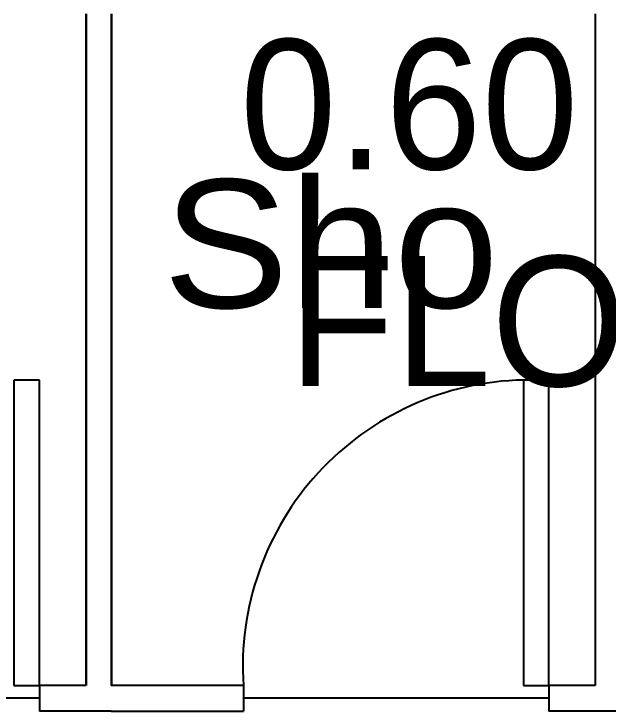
# Model space of a CAD drawing. Header units: millimetres. Extents: x 2148 to 2681, y 758 to 986.
# Drawn here: x 2292.727 to 2293.894, y 873.64 to 875.009 of the extents above; entities that cross this region are included whole.
import ezdxf

# ---------------------------------------------------------------- set-up
doc = ezdxf.new("R2010")
doc.units = ezdxf.units.MM
for name, color, linetype in [('DR', 7, 'Continuous'), ('FIXTURE', 1, 'Continuous'), ('HATCH', 8, 'Continuous')]:
    doc.layers.add(name, color=color, linetype=linetype)
doc.styles.add('MMTX$0$ESMX$0$X-OPTA1D', font='x-opta1d')

msp = doc.modelspace()

# ---------------------------------------------------------------- linework, layer by layer
at = {"layer": 'DR', "ltscale": 10}
for p, q in [((2292.868361, 875.0090372, 0), (2292.868361, 873.6903117, 0)), ((2292.868361, 875.0090372, 0), (2292.868361, 873.6903117, 0)), ((2292.8689378, 875.0090372, 0), (2292.8689378, 873.6903117, 0)), ((2292.8689378, 875.0090372, 0), (2292.8689378, 873.6903117, 0)), ((2292.918361, 875.0090372, 0), (2292.918361, 873.6903117, 0)), ((2292.918361, 875.0090372, 0), (2292.918361, 873.6903117, 0)), ((2292.9189378, 875.0090372, 0), (2292.9189378, 873.6903117, 0)), ((2292.9189378, 875.0090372, 0), (2292.9189378, 873.6903117, 0)), ((2293.8689378, 875.0090372, 0), (2293.8689378, 873.6903117, 0)), ((2292.7773723, 874.2903117, 0), (2292.7273723, 874.2903117, 0)), ((2292.7273723, 874.2903117, 0), (2292.7273723, 873.6903117, 0)), ((2292.7773723, 873.6903117, 0), (2292.7773723, 874.2903117, 0)), ((2293.7779491, 874.2903117, 0), (2293.7279491, 874.2903117, 0)), ((2293.7279491, 874.2903117, 0), (2293.7279491, 873.6903117, 0)), ((2293.7779491, 873.6903117, 0), (2293.7779491, 874.2903117, 0)), ((2292.7273723, 873.6903117, 0), (2292.7773723, 873.6903117, 0)), ((2292.868361, 873.6903117, 0), (2292.7773723, 873.6903117, 0)), ((2292.7773723, 873.6903117, 0), (2292.7773723, 873.6403117, 0)), ((2293.1779491, 873.6903117, 0), (2292.918361, 873.6903117, 0)), ((2293.1779491, 873.6903117, 0), (2292.9189378, 873.6903117, 0)), ((2293.1779491, 873.6903117, 0), (2292.9189378, 873.6903117, 0)), ((2293.1779491, 873.6903117, 0), (2293.1779491, 873.6403117, 0)), ((2293.1779491, 873.6903117, 0), (2293.1779491, 873.6403117, 0)), ((2293.1779491, 873.6903117, 0), (2293.1779491, 873.6403117, 0)), ((2293.7279491, 873.6903117, 0), (2293.7779491, 873.6903117, 0)), ((2293.8689378, 873.6903117, 0), (2293.7779491, 873.6903117, 0)), ((2293.7779491, 873.6903117, 0), (2293.7779491, 873.6403117, 0)), ((2292.918361, 873.6403117, 0), (2292.7773723, 873.6403117, 0)), ((2292.918361, 873.6403117, 0), (2293.1779491, 873.6403117, 0)), ((2294.1779491, 873.6403117, 0), (2293.7779491, 873.6403117, 0))]:
    msp.add_line(p, q, dxfattribs=at)
at = {"layer": 'FIXTURE'}
for p, q in [((2292.7773723, 873.6653117, 0), (2292.1773723, 873.6653117, 0)), ((2293.7779491, 873.6653117, 0), (2293.1779491, 873.6653117, 0))]:
    msp.add_line(p, q, dxfattribs=at)
at = {"layer": 'HATCH', "linetype": 'ByBlock', "ltscale": 0.5}
msp.add_arc((2293.7397978, 873.727367, 0), 0.5630694, 91.2057719, 183.773334, dxfattribs=at)

# ---------------------------------------------------------------- texts
at = {"color": 2, "style": 'MMTX$0$ESMX$0$X-OPTA1D', "text_generation_flag": 6, "width": 1.1}
msp.add_text('Sho', height=0.252, rotation=180, dxfattribs=at).set_placement((2293.0198163, 874.4319231, 0))
at = {"color": 2, "insert": (2293.1711277, 874.617021, 0), "char_height": 0.25536, "width": 11.644719696, "attachment_point": 4, "style": 'MMTX$0$ESMX$0$X-OPTA1D'}
msp.add_mtext('0.60 M. X 0.60 M.\\P FLOOR TILES', dxfattribs=at)

doc.saveas('drawing.dxf')
